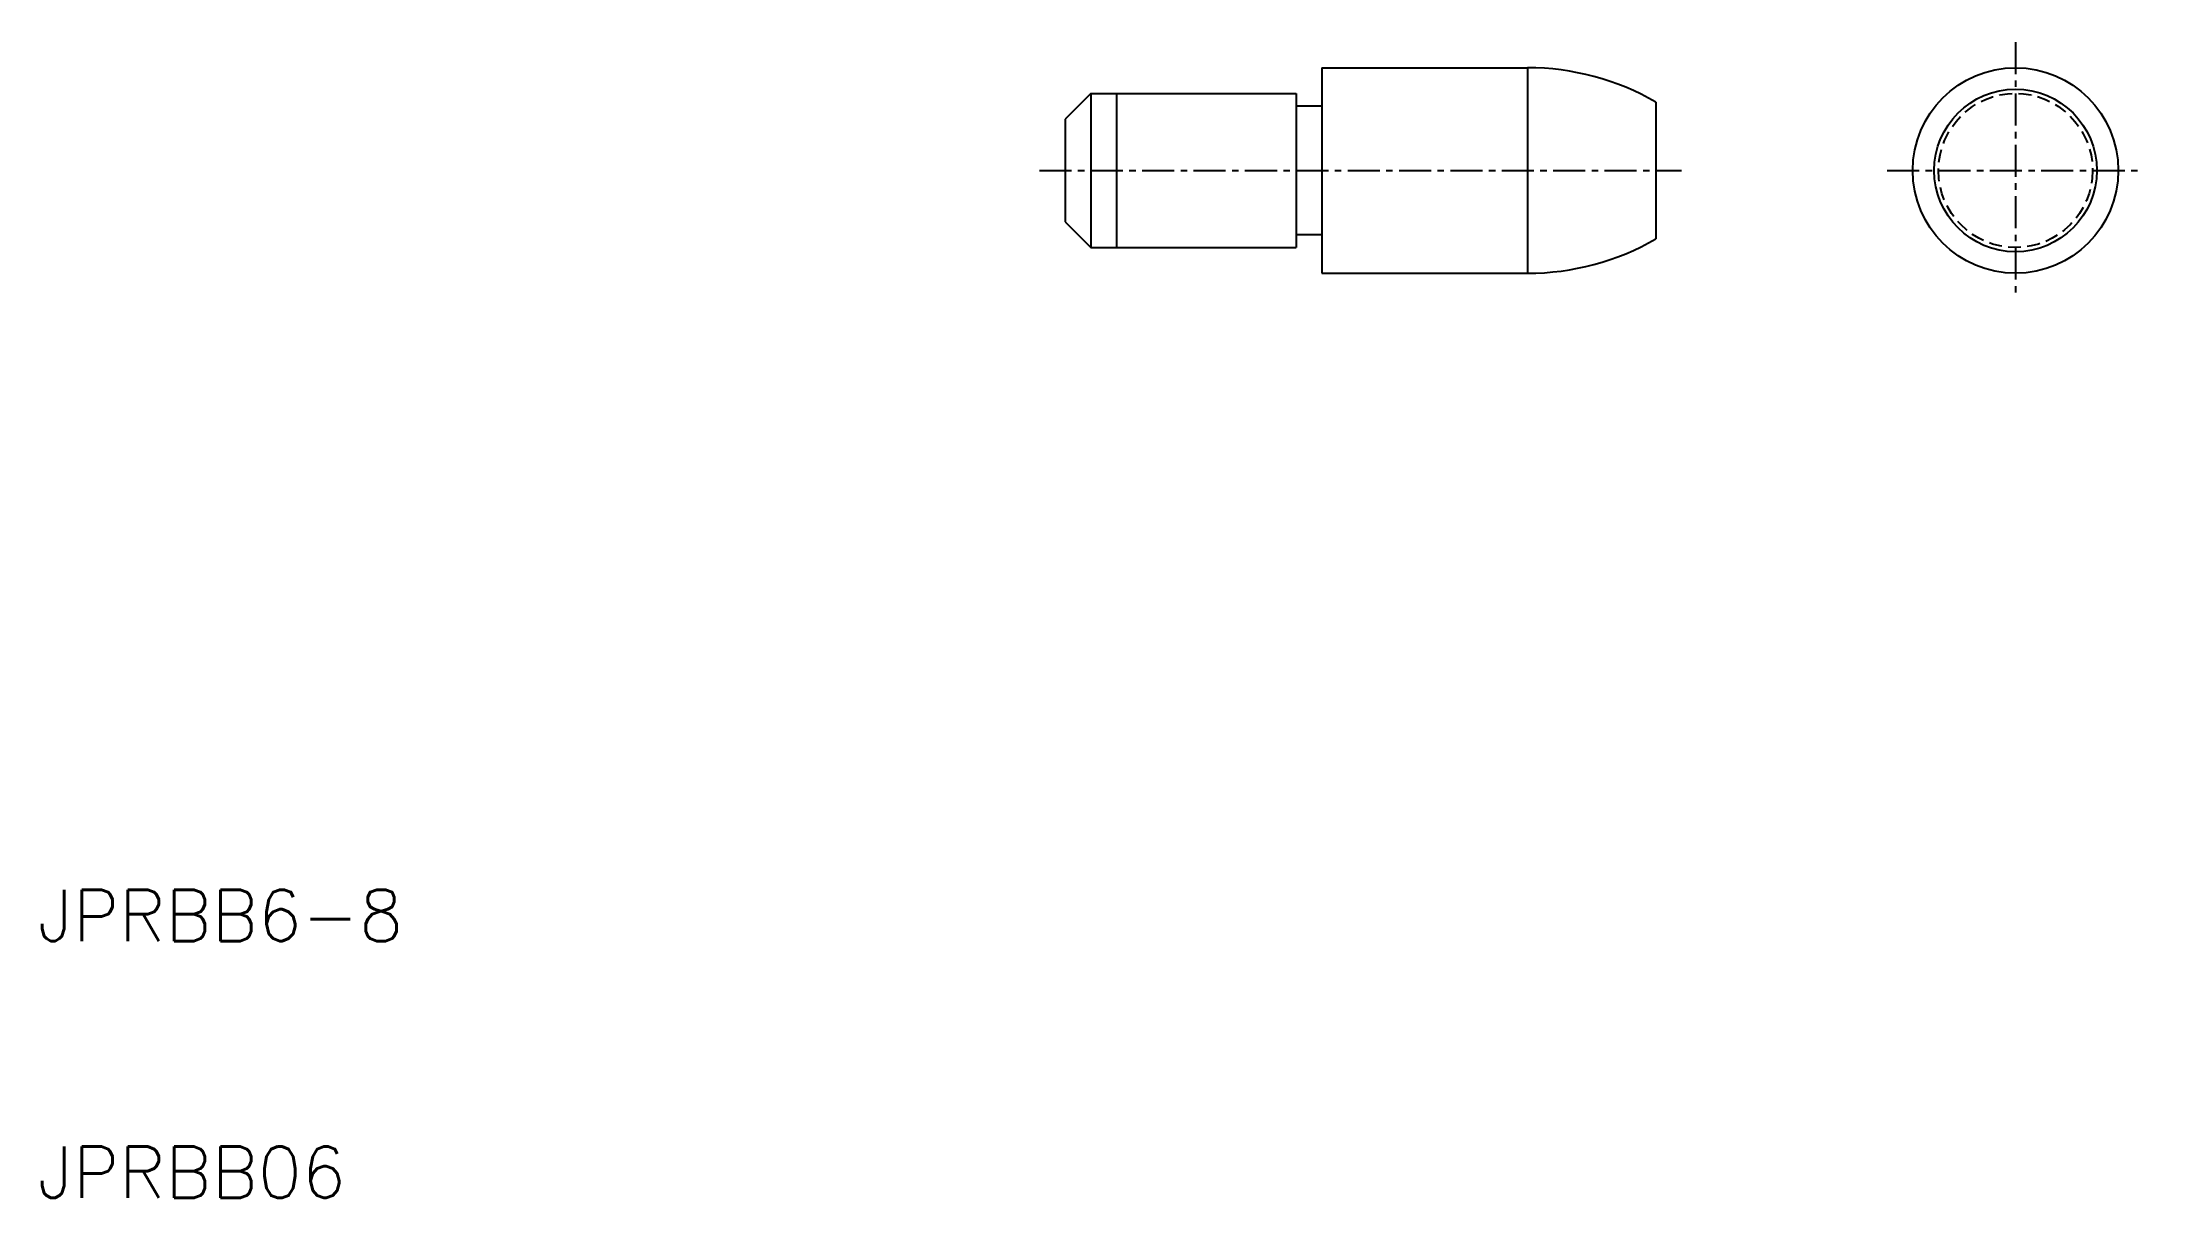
# Model space of a CAD drawing. Extents: x 10.2 to 92, y 10 to 55.
import ezdxf

# ---------------------------------------------------------------- set-up
doc = ezdxf.new("R2010")
doc.units = 0
doc.linetypes.add('CENTER', pattern=[2, 1.25, -0.25, 0.25, -0.25])
doc.linetypes.add('DASHED', pattern=[0.75, 0.5, -0.25])
doc.layers.get('0').update_dxf_attribs({"linetype": 'CONTINUOUS'})
doc.layers.add('CENTER', color=1, linetype='CENTER')
doc.styles.get("Standard").update_dxf_attribs({"font": 'txt.shx'})

msp = doc.modelspace()

# ---------------------------------------------------------------- linework, layer by layer
at = {"color": 7, "linetype": 'CONTINUOUS'}
for p, q in [((60, 54), (68, 54)), ((60, 54), (60, 46)), ((68, 54), (68, 46)), ((51, 53), (50, 52)), ((51, 53), (59, 53)), ((51, 53), (51, 47)), ((52, 53), (52, 47)), ((59, 53), (59, 47)), ((60, 52.5), (59, 52.5)), ((73, 52.66), (73, 47.34)), ((50, 52), (50, 48)), ((50, 48), (51, 47)), ((60, 47.5), (59, 47.5)), ((51, 47), (59, 47)), ((60, 46), (68, 46))]:
    msp.add_line(p, q, dxfattribs=at)
for radius in [4, 3.165]:
    msp.add_circle((87, 50), radius, dxfattribs=at)
at = {"color": 3, "linetype": 'DASHED'}
msp.add_circle((87, 50), 3, dxfattribs=at)
at = {"color": 7, "linetype": 'CONTINUOUS'}
for centre, start, end in [((68, 44), 60, 90), ((68, 56), 270, 300)]:
    msp.add_arc(centre, 10, start, end, dxfattribs=at)
at = {"layer": 'CENTER', "color": 1, "linetype": 'CENTER'}
for p, q in [((87, 55), (87, 45)), ((49, 50), (74, 50)), ((82, 50), (92, 50))]:
    msp.add_line(p, q, dxfattribs=at)

# ---------------------------------------------------------------- texts
at = {"color": 7, "linetype": 'CONTINUOUS'}
for s, p in [('JPRBB6-8', (10, 20)), ('JPRBB06', (10, 10))]:
    msp.add_text(s, height=2, dxfattribs=at).set_placement(p)

doc.saveas('drawing.dxf')
